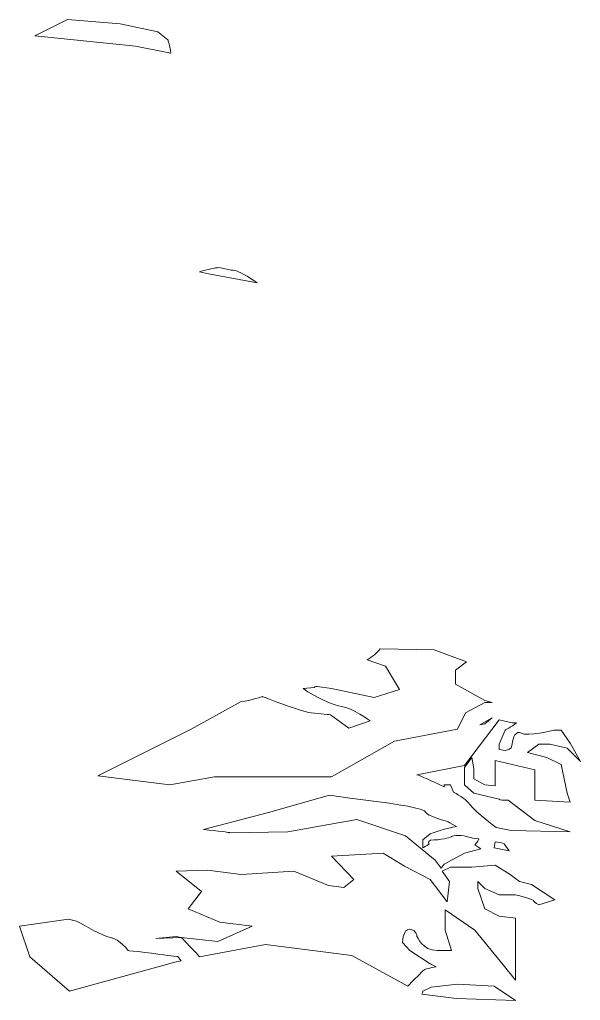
# Model space of a CAD drawing. Extents: x -2 to 9008, y -1000 to 0.
# Drawn here: x 2770.32 to 2775.84, y -686.44 to -676.79 of the extents above; entities that cross this region are included whole.
import ezdxf

# ---------------------------------------------------------------- set-up
doc = ezdxf.new("R2010")
doc.units = 0
doc.header["$MEASUREMENT"] = 0
doc.layers.add('Layer 1', color=7, linetype='Continuous')

# ---------------------------------------------------------------- blocks, each defined once
blk = doc.blocks.new('block 6')
at = {"layer": 'Layer 1', "lineweight": 0}
blk.add_lwpolyline([(2774.85, -683.73), (2774.97, -683.66), (2774.9, -683.72), (2774.85, -683.73)], dxfattribs=at)
for points, knots in [([(2770.47, -676.95), (2770.47, -676.95), (2770.79, -676.79), (2770.79, -676.79), (2770.79, -676.79), (2771.31, -676.83), (2771.31, -676.83), (2771.31, -676.83), (2771.68, -676.91), (2771.68, -676.91), (2771.68, -676.91), (2771.78, -676.99), (2771.78, -676.99), (2771.78, -676.99), (2771.8, -677.05), (2771.81, -677.12), (2771.81, -677.12), (2771.46, -677.05), (2771.46, -677.05), (2771.46, -677.05), (2770.47, -676.95), (2770.47, -676.95)], [0, 0, 0, 0, 1, 1, 1, 2, 2, 2, 3, 3, 3, 4, 4, 4, 5, 5, 5, 6, 6, 6, 7, 7, 7, 7]), ([(2772.09, -679.27), (2772.17, -679.25), (2772.25, -679.23), (2772.28, -679.23), (2772.38, -679.25), (2772.38, -679.25), (2772.44, -679.26), (2772.47, -679.26), (2772.57, -679.32), (2772.66, -679.38), (2772.66, -679.38), (2772.18, -679.29), (2772.18, -679.29), (2772.18, -679.29), (2772.09, -679.27), (2772.09, -679.27)], [0, 0, 0, 0, 1, 1, 1, 2, 2, 2, 3, 3, 3, 4, 4, 4, 5, 5, 5, 5]), ([(2773.49, -683.55), (2773.42, -683.54), (2773.23, -683.46), (2773.11, -683.37), (2773.11, -683.37), (2773.22, -683.36), (2773.22, -683.36), (2773.22, -683.36), (2773.23, -683.35), (2773.25, -683.35), (2773.25, -683.35), (2773.39, -683.37), (2773.39, -683.37), (2773.39, -683.37), (2773.81, -683.46), (2773.81, -683.46), (2773.81, -683.46), (2774.06, -683.38), (2774.06, -683.38), (2774.06, -683.38), (2773.92, -683.15), (2773.92, -683.15), (2773.92, -683.15), (2773.74, -683.09), (2773.74, -683.09), (2773.79, -683.06), (2773.84, -683.02), (2773.87, -682.98), (2773.87, -682.98), (2774.4, -682.99), (2774.4, -682.99), (2774.4, -682.99), (2774.72, -683.11), (2774.72, -683.11), (2774.72, -683.11), (2774.61, -683.19), (2774.61, -683.19), (2774.61, -683.19), (2774.61, -683.33), (2774.61, -683.33), (2774.61, -683.33), (2774.9, -683.49), (2774.9, -683.49), (2774.9, -683.49), (2774.97, -683.51), (2774.97, -683.51), (2774.97, -683.51), (2774.9, -683.51), (2774.9, -683.51), (2774.9, -683.51), (2774.71, -683.61), (2774.71, -683.61), (2774.71, -683.61), (2774.63, -683.77), (2774.63, -683.77), (2774.63, -683.77), (2774.01, -683.89), (2774.01, -683.89), (2774.01, -683.89), (2773.39, -684.24), (2773.39, -684.24), (2773.39, -684.24), (2772.24, -684.24), (2772.24, -684.24), (2772.24, -684.24), (2771.8, -684.32), (2771.8, -684.32), (2771.8, -684.32), (2771.09, -684.23), (2771.09, -684.23), (2771.09, -684.23), (2771.55, -684), (2771.55, -684), (2771.55, -684), (2772.01, -683.77), (2772.01, -683.77), (2772.01, -683.77), (2772.5, -683.5), (2772.5, -683.5), (2772.6, -683.49), (2772.71, -683.45), (2772.71, -683.45), (2772.71, -683.45), (2773.09, -683.6), (2773.19, -683.61), (2773.28, -683.62), (2773.38, -683.63), (2773.38, -683.63), (2773.38, -683.63), (2773.56, -683.76), (2773.56, -683.76), (2773.56, -683.76), (2773.77, -683.69), (2773.77, -683.69), (2773.77, -683.69), (2773.59, -683.56), (2773.49, -683.55)], [0, 0, 0, 0, 1, 1, 1, 2, 2, 2, 3, 3, 3, 4, 4, 4, 5, 5, 5, 6, 6, 6, 7, 7, 7, 8, 8, 8, 9, 9, 9, 10, 10, 10, 11, 11, 11, 12, 12, 12, 13, 13, 13, 14, 14, 14, 15, 15, 15, 16, 16, 16, 17, 17, 17, 18, 18, 18, 19, 19, 19, 20, 20, 20, 21, 21, 21, 22, 22, 22, 23, 23, 23, 24, 24, 24, 25, 25, 25, 26, 26, 26, 27, 27, 27, 28, 28, 28, 29, 29, 29, 30, 30, 30, 31, 31, 31, 32, 32, 32, 32]), ([(2775.1, -683.98), (2775.1, -683.98), (2775.17, -683.98), (2775.17, -683.92), (2775.17, -683.85), (2775.21, -683.78), (2775.26, -683.81), (2775.31, -683.85), (2775.58, -683.78), (2775.58, -683.78), (2775.58, -683.78), (2775.63, -683.78), (2775.65, -683.78), (2775.65, -683.78), (2775.74, -683.91), (2775.74, -683.91), (2775.74, -683.91), (2775.84, -684.09), (2775.84, -684.09), (2775.84, -684.09), (2775.71, -683.96), (2775.71, -683.96), (2775.71, -683.96), (2775.54, -683.92), (2775.54, -683.92), (2775.54, -683.92), (2775.43, -683.92), (2775.43, -683.92), (2775.43, -683.92), (2775.32, -684), (2775.32, -684), (2775.32, -684), (2775.51, -684.05), (2775.51, -684.05), (2775.51, -684.05), (2775.65, -684.12), (2775.65, -684.12), (2775.65, -684.12), (2775.71, -684.4), (2775.71, -684.4), (2775.71, -684.4), (2775.74, -684.49), (2775.74, -684.49), (2775.74, -684.49), (2775.39, -684.47), (2775.39, -684.47), (2775.39, -684.47), (2775.39, -684.17), (2775.39, -684.17), (2775.39, -684.17), (2775, -684.08), (2775, -684.08), (2775, -684.08), (2775, -684.33), (2775, -684.33), (2775, -684.33), (2774.9, -684.32), (2774.9, -684.32), (2774.9, -684.32), (2774.79, -684.26), (2774.79, -684.26), (2774.79, -684.26), (2774.79, -684.16), (2774.79, -684.16), (2774.79, -684.16), (2774.77, -684.05), (2774.77, -684.05), (2774.77, -684.05), (2774.7, -684.15), (2774.7, -684.15), (2774.7, -684.15), (2774.7, -684.32), (2774.7, -684.32), (2774.7, -684.32), (2774.79, -684.4), (2774.79, -684.4), (2774.79, -684.4), (2775.04, -684.46), (2775.04, -684.46), (2775.05, -684.47), (2775.08, -684.47), (2775.13, -684.47), (2775.13, -684.47), (2775.39, -684.67), (2775.39, -684.67), (2775.39, -684.67), (2775.74, -684.78), (2775.74, -684.78), (2775.74, -684.78), (2775.16, -684.77), (2775.16, -684.77), (2775.16, -684.77), (2775.01, -684.74), (2775.01, -684.74), (2774.99, -684.72), (2774.83, -684.61), (2774.75, -684.51), (2774.72, -684.47), (2774.66, -684.43), (2774.59, -684.39), (2774.59, -684.39), (2774.56, -684.32), (2774.56, -684.32), (2774.56, -684.32), (2774.5, -684.32), (2774.5, -684.32), (2774.5, -684.32), (2774.5, -684.34), (2774.5, -684.34), (2774.38, -684.28), (2774.26, -684.23), (2774.23, -684.22), (2774.23, -684.22), (2774.7, -684.13), (2774.7, -684.13), (2774.7, -684.13), (2775.04, -683.68), (2775.04, -683.68), (2775.04, -683.68), (2775.17, -683.71), (2775.17, -683.71), (2775.17, -683.71), (2775.21, -683.71), (2775.21, -683.71), (2775.16, -683.75), (2775.1, -683.78), (2775.1, -683.78), (2775.1, -683.78), (2775.04, -683.92), (2775.04, -683.92), (2775.04, -683.92), (2775.04, -683.97), (2775.04, -683.97), (2775.04, -683.97), (2775.1, -683.98), (2775.1, -683.98)], [0, 0, 0, 0, 1, 1, 1, 2, 2, 2, 3, 3, 3, 4, 4, 4, 5, 5, 5, 6, 6, 6, 7, 7, 7, 8, 8, 8, 9, 9, 9, 10, 10, 10, 11, 11, 11, 12, 12, 12, 13, 13, 13, 14, 14, 14, 15, 15, 15, 16, 16, 16, 17, 17, 17, 18, 18, 18, 19, 19, 19, 20, 20, 20, 21, 21, 21, 22, 22, 22, 23, 23, 23, 24, 24, 24, 25, 25, 25, 26, 26, 26, 27, 27, 27, 28, 28, 28, 29, 29, 29, 30, 30, 30, 31, 31, 31, 32, 32, 32, 33, 33, 33, 34, 34, 34, 35, 35, 35, 36, 36, 36, 37, 37, 37, 38, 38, 38, 39, 39, 39, 40, 40, 40, 41, 41, 41, 42, 42, 42, 43, 43, 43, 44, 44, 44, 45, 45, 45, 45]), ([(2774.35, -684.9), (2774.34, -684.89), (2774.34, -684.86), (2774.4, -684.86), (2774.5, -684.86), (2774.57, -684.83), (2774.57, -684.83), (2774.57, -684.83), (2774.63, -684.8), (2774.73, -684.83), (2774.76, -684.84), (2774.8, -684.85), (2774.84, -684.85), (2774.83, -684.88), (2774.8, -684.91), (2774.8, -684.91), (2774.8, -684.91), (2774.86, -684.95), (2774.86, -684.95), (2774.86, -684.95), (2774.7, -684.99), (2774.7, -684.99), (2774.7, -684.99), (2774.5, -685.1), (2774.5, -685.1), (2774.5, -685.1), (2774.47, -685.14), (2774.47, -685.14), (2774.47, -685.14), (2774.41, -685.06), (2774.41, -685.06), (2774.41, -685.06), (2774.12, -684.82), (2774.12, -684.82), (2774.12, -684.82), (2773.64, -684.66), (2773.64, -684.66), (2773.64, -684.66), (2772.96, -684.78), (2772.96, -684.78), (2772.96, -684.78), (2772.39, -684.79), (2772.39, -684.79), (2772.39, -684.79), (2772.27, -684.77), (2772.13, -684.76), (2772.13, -684.76), (2772.77, -684.59), (2772.77, -684.59), (2772.77, -684.59), (2773.37, -684.42), (2773.37, -684.42), (2773.37, -684.42), (2773.57, -684.45), (2773.57, -684.45), (2773.57, -684.45), (2773.96, -684.5), (2773.96, -684.5), (2773.96, -684.5), (2774.32, -684.55), (2774.32, -684.59), (2774.32, -684.62), (2774.53, -684.68), (2774.53, -684.68), (2774.53, -684.68), (2774.57, -684.7), (2774.62, -684.73), (2774.54, -684.74), (2774.36, -684.8), (2774.36, -684.8), (2774.36, -684.8), (2774.29, -684.86), (2774.29, -684.86), (2774.29, -684.86), (2774.29, -684.94), (2774.29, -684.94), (2774.29, -684.94), (2774.33, -684.92), (2774.35, -684.9)], [0, 0, 0, 0, 1, 1, 1, 2, 2, 2, 3, 3, 3, 4, 4, 4, 5, 5, 5, 6, 6, 6, 7, 7, 7, 8, 8, 8, 9, 9, 9, 10, 10, 10, 11, 11, 11, 12, 12, 12, 13, 13, 13, 14, 14, 14, 15, 15, 15, 16, 16, 16, 17, 17, 17, 18, 18, 18, 19, 19, 19, 20, 20, 20, 21, 21, 21, 22, 22, 22, 23, 23, 23, 24, 24, 24, 25, 25, 25, 26, 26, 26, 26]), ([(2774.99, -684.94), (2774.99, -684.94), (2775, -684.88), (2775, -684.88), (2775.03, -684.88), (2775.07, -684.89), (2775.09, -684.9), (2775.09, -684.9), (2775.14, -684.97), (2775.14, -684.97), (2775.14, -684.97), (2774.99, -684.94), (2774.99, -684.94)], [0, 0, 0, 0, 1, 1, 1, 2, 2, 2, 3, 3, 3, 4, 4, 4, 4]), ([(2774.9, -685.54), (2774.9, -685.54), (2775.04, -685.61), (2775.04, -685.61), (2775.04, -685.61), (2775.2, -685.63), (2775.2, -685.63), (2775.2, -685.63), (2775.2, -686.24), (2775.2, -686.24), (2775.2, -686.24), (2775.08, -686.09), (2775.08, -686.09), (2775.08, -686.09), (2774.8, -685.75), (2774.8, -685.75), (2774.8, -685.75), (2774.51, -685.55), (2774.51, -685.55), (2774.51, -685.55), (2774.51, -685.75), (2774.51, -685.75), (2774.51, -685.75), (2774.57, -685.95), (2774.57, -685.95), (2774.57, -685.95), (2774.43, -685.95), (2774.43, -685.95), (2774.29, -685.95), (2774.23, -685.81), (2774.23, -685.81), (2774.23, -685.81), (2774.23, -685.74), (2774.16, -685.74), (2774.09, -685.74), (2774.09, -685.87), (2774.09, -685.87), (2774.09, -685.87), (2774.16, -685.95), (2774.16, -685.95), (2774.16, -685.95), (2774.36, -686.08), (2774.36, -686.08), (2774.36, -686.08), (2774.38, -686.09), (2774.42, -686.11), (2774.36, -686.12), (2774.31, -686.13), (2774.29, -686.15), (2774.25, -686.19), (2774.18, -686.26), (2774.14, -686.3), (2774.14, -686.3), (2773.59, -686), (2773.59, -686), (2773.59, -686), (2772.74, -685.89), (2772.74, -685.89), (2772.74, -685.89), (2772.09, -686.01), (2772.09, -686.01), (2772, -685.91), (2771.91, -685.82), (2771.91, -685.82), (2771.91, -685.82), (2771.66, -685.83), (2771.66, -685.83), (2771.66, -685.83), (2771.86, -685.81), (2771.86, -685.81), (2771.86, -685.81), (2771.91, -685.82), (2771.91, -685.82), (2771.91, -685.82), (2772.27, -685.86), (2772.27, -685.86), (2772.27, -685.86), (2772.61, -685.71), (2772.61, -685.71), (2772.61, -685.71), (2772.29, -685.67), (2772.29, -685.67), (2772.29, -685.67), (2771.98, -685.54), (2771.98, -685.54), (2771.98, -685.54), (2772.11, -685.37), (2772.11, -685.37), (2772.11, -685.37), (2771.86, -685.17), (2771.86, -685.17), (2771.86, -685.17), (2772.17, -685.16), (2772.17, -685.16), (2772.17, -685.16), (2772.5, -685.2), (2772.5, -685.2), (2772.5, -685.2), (2773.02, -685.17), (2773.02, -685.17), (2773.02, -685.17), (2773.36, -685.31), (2773.36, -685.31), (2773.36, -685.31), (2773.51, -685.33), (2773.51, -685.33), (2773.51, -685.33), (2773.61, -685.25), (2773.61, -685.25), (2773.61, -685.25), (2773.39, -685.02), (2773.39, -685.02), (2773.39, -685.02), (2773.9, -684.99), (2773.9, -684.99), (2773.9, -684.99), (2774.11, -685.12), (2774.11, -685.12), (2774.11, -685.12), (2774.36, -685.25), (2774.36, -685.25), (2774.36, -685.25), (2774.53, -685.47), (2774.53, -685.47), (2774.53, -685.47), (2774.55, -685.27), (2774.55, -685.27), (2774.55, -685.27), (2774.48, -685.17), (2774.48, -685.17), (2774.48, -685.17), (2774.56, -685.13), (2774.56, -685.13), (2774.56, -685.13), (2774.77, -685.13), (2774.77, -685.13), (2774.77, -685.13), (2775, -685.11), (2775, -685.11), (2775, -685.11), (2775.15, -685.2), (2775.15, -685.2), (2775.15, -685.2), (2775.24, -685.27), (2775.24, -685.27), (2775.24, -685.27), (2775.36, -685.3), (2775.36, -685.3), (2775.36, -685.3), (2775.59, -685.45), (2775.59, -685.45), (2775.59, -685.45), (2775.43, -685.5), (2775.43, -685.5), (2775.4, -685.48), (2775.38, -685.47), (2775.38, -685.46), (2775.38, -685.45), (2775.24, -685.4), (2775.17, -685.4), (2775.1, -685.4), (2775.04, -685.4), (2775.04, -685.4), (2775.04, -685.4), (2774.9, -685.34), (2774.9, -685.34), (2774.9, -685.34), (2774.83, -685.27), (2774.83, -685.27), (2774.83, -685.27), (2774.83, -685.34), (2774.83, -685.34), (2774.83, -685.34), (2774.9, -685.54), (2774.9, -685.54)], [0, 0, 0, 0, 1, 1, 1, 2, 2, 2, 3, 3, 3, 4, 4, 4, 5, 5, 5, 6, 6, 6, 7, 7, 7, 8, 8, 8, 9, 9, 9, 10, 10, 10, 11, 11, 11, 12, 12, 12, 13, 13, 13, 14, 14, 14, 15, 15, 15, 16, 16, 16, 17, 17, 17, 18, 18, 18, 19, 19, 19, 20, 20, 20, 21, 21, 21, 22, 22, 22, 23, 23, 23, 24, 24, 24, 25, 25, 25, 26, 26, 26, 27, 27, 27, 28, 28, 28, 29, 29, 29, 30, 30, 30, 31, 31, 31, 32, 32, 32, 33, 33, 33, 34, 34, 34, 35, 35, 35, 36, 36, 36, 37, 37, 37, 38, 38, 38, 39, 39, 39, 40, 40, 40, 41, 41, 41, 42, 42, 42, 43, 43, 43, 44, 44, 44, 45, 45, 45, 46, 46, 46, 47, 47, 47, 48, 48, 48, 49, 49, 49, 50, 50, 50, 51, 51, 51, 52, 52, 52, 53, 53, 53, 54, 54, 54, 55, 55, 55, 56, 56, 56, 57, 57, 57, 58, 58, 58, 58]), ([(2771.21, -685.82), (2771.31, -685.84), (2771.39, -685.95), (2771.39, -685.95), (2771.39, -685.95), (2771.69, -685.98), (2771.78, -686), (2771.88, -686.01), (2771.88, -686.01), (2771.88, -686.01), (2771.88, -686.01), (2771.89, -686.03), (2771.91, -686.05), (2771.91, -686.05), (2771.86, -686.06), (2771.86, -686.06), (2771.86, -686.06), (2770.81, -686.35), (2770.81, -686.35), (2770.81, -686.35), (2770.42, -686.01), (2770.42, -686.01), (2770.42, -686.01), (2770.32, -685.71), (2770.32, -685.71), (2770.32, -685.71), (2770.8, -685.64), (2770.8, -685.64), (2770.82, -685.65), (2770.84, -685.65), (2770.84, -685.65), (2770.84, -685.65), (2770.88, -685.66), (2770.88, -685.66), (2770.96, -685.7), (2771.14, -685.81), (2771.21, -685.82)], [0, 0, 0, 0, 1, 1, 1, 2, 2, 2, 3, 3, 3, 4, 4, 4, 5, 5, 5, 6, 6, 6, 7, 7, 7, 8, 8, 8, 9, 9, 9, 10, 10, 10, 11, 11, 11, 12, 12, 12, 12]), ([(2774.62, -686.42), (2774.62, -686.42), (2774.28, -686.38), (2774.28, -686.38), (2774.29, -686.36), (2774.29, -686.35), (2774.29, -686.35), (2774.29, -686.35), (2774.37, -686.31), (2774.37, -686.31), (2774.37, -686.31), (2774.63, -686.28), (2774.63, -686.28), (2774.63, -686.28), (2774.99, -686.3), (2774.99, -686.3), (2774.99, -686.3), (2775.2, -686.44), (2775.2, -686.44), (2775.2, -686.44), (2774.62, -686.42), (2774.62, -686.42)], [0, 0, 0, 0, 1, 1, 1, 2, 2, 2, 3, 3, 3, 4, 4, 4, 5, 5, 5, 6, 6, 6, 7, 7, 7, 7])]:
    blk.add_open_spline(points, degree=3, knots=knots, dxfattribs=at)
blk = doc.blocks.new('block 5')
at = {"layer": 'Layer 1'}
blk.add_blockref('block 6', (0, 0), dxfattribs=at)

msp = doc.modelspace()

# ---------------------------------------------------------------- block references
at = {"layer": 'Layer 1'}
msp.add_blockref('block 5', (0, 0), dxfattribs=at)

doc.saveas('drawing.dxf')
